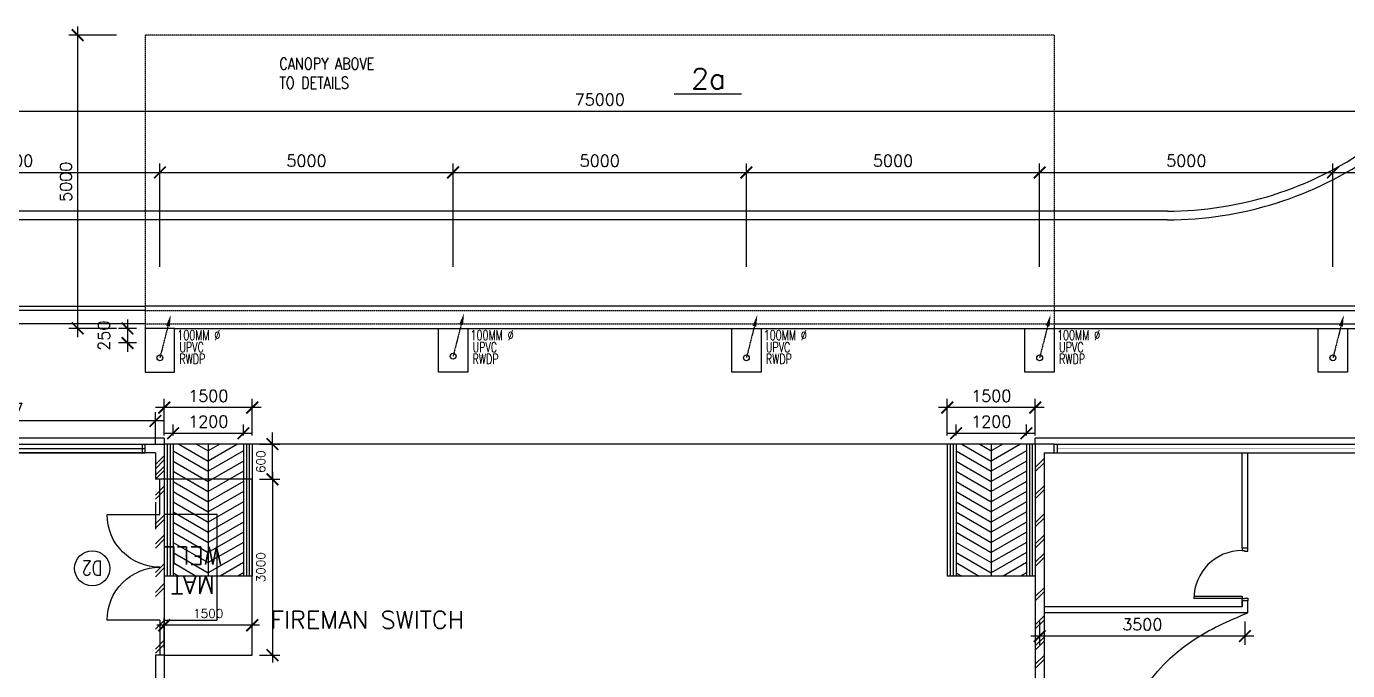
# Model space of a CAD drawing. Header units: feet. Extents: x 1463649 to 2957709, y -1501070 to -681589.
# Drawn here: x 1492942 to 1515467, y -770512 to -759524 of the extents above; entities that cross this region are included whole.
import ezdxf
from ezdxf.enums import TextEntityAlignment as Align

# ---------------------------------------------------------------- set-up
doc = ezdxf.new("R2010")
doc.units = ezdxf.units.FT
doc.header["$LTSCALE"] = 13
doc.header["$MEASUREMENT"] = 0
doc.linetypes.add('HIDDEN', pattern=[0.375, 0.25, -0.125])
doc.layers.get('0').update_dxf_attribs({"linetype": 'CONTINUOUS'})
for name, color, linetype in [('-FF', 240, 'CONTINUOUS'), ('1-ROAD', 1, 'CONTINUOUS'), ('AR1', 7, 'CONTINUOUS'), ('COL', 3, 'CONTINUOUS'), ('DIM', 7, 'CONTINUOUS'), ('DOOR-NO', 1, 'CONTINUOUS'), ('DR', 7, 'CONTINUOUS'), ('DRAIN', 1, 'CONTINUOUS'), ('EX-BWL', 1, 'CONTINUOUS'), ('EX-WDW', 8, 'CONTINUOUS'), ('EXFLOOR', 7, 'CONTINUOUS'), ('FITT', 5, 'CONTINUOUS'), ('grooves', 21, 'CONTINUOUS'), ('H', 1, 'CONTINUOUS'), ('hatch', 7, 'CONTINUOUS'), ('LINE', 7, 'CONTINUOUS'), ('NEUFLOOR', 7, 'CONTINUOUS'), ('NEUPART', 3, 'CONTINUOUS'), ('partition', 7, 'CONTINUOUS'), ('rail', 1, 'CONTINUOUS'), ('RWDP', 145, 'CONTINUOUS'), ('SPEC', 7, 'CONTINUOUS'), ('stair', 7, 'CONTINUOUS'), ('WALL', 2, 'CONTINUOUS'), ('WIN', 5, 'CONTINUOUS')]:
    doc.layers.add(name, color=color, linetype=linetype)
doc.styles.add('R100', font='romans.shx', dxfattribs={"height": 150})
doc.styles.add('R25', font='ROMANS.shx', dxfattribs={"width": 0.6, "height": 250})
doc.styles.add('ROMANS', font='romans')
doc.styles.get("Standard").update_dxf_attribs({"font": 'ROMANS.SHX'})
doc.dimstyles.new('SCALE100', dxfattribs={"dimtxt": 250, "dimasz": 200, "dimexe": 125, "dimexo": 125, "dimgap": 125, "dimtad": 1, "dimdec": 0, "dimzin": 0, "dimdsep": 46, "dimtxsty": 'R100', "dimblk1": 'ARCHTICK', "dimblk2": 'ARCHTICK', "dimsah": 1, "dimcen": 0, "dimdle": 125, "dimclrd": 256, "dimclre": 256, "dimclrt": 1, "dimadec": 0, "dimazin": 0, "dimtfac": 1, "dimtdec": 0, "dimtix": 1, "dimtofl": 0, "dimtmove": 2, "dimatfit": 3, "dimfxl": 1, "dimtolj": 1, "dimtzin": 0, "dimarcsym": 0})
doc.dimstyles.new('STANDARD$0', dxfattribs={"dimscale": 0, "dimtxt": 8, "dimasz": 6, "dimexe": 1, "dimexo": 1, "dimgap": 3, "dimtad": 1, "dimdec": 0, "dimlfac": -1, "dimrnd": 1, "dimzin": 0, "dimdsep": 46, "dimtxsty": 'Standard', "dimcen": 0, "dimclrd": 5, "dimclre": 250, "dimadec": 0, "dimazin": 0, "dimtfac": 1, "dimtdec": 4, "dimtofl": 0, "dimtmove": 0, "dimatfit": 3, "dimfxl": 1, "dimtolj": 1, "dimtzin": 0, "dimarcsym": 0})

# ---------------------------------------------------------------- blocks, each defined once
blk = doc.blocks.new('_ARCHTICK')
at = {"color": 0, "linetype": 'ByBlock', "const_width": 0.15}
blk.add_lwpolyline([(-0.5, -0.5), (0.5, 0.5)], dxfattribs=at)
blk = doc.blocks.new('*D93')
at = {"layer": 'DIM', "color": 7, "lineweight": -2, "transparency": 16777216}
for p, q in [((1490067, -762015), (1495367, -762015)), ((1490217, -763626), (1490217, -761865)), ((1495217, -763626), (1495217, -761865))]:
    blk.add_line(p, q, dxfattribs=at)
at = {"layer": 'DIM', "color": 7, "lineweight": -2, "transparency": 16777216, "xscale": 200, "yscale": 200, "zscale": 200, "rotation": 180}
blk.add_blockref('_ARCHTICK', (1490217, -762015), dxfattribs=at)
at = {"layer": 'DIM', "color": 7, "lineweight": -2, "transparency": 16777216, "xscale": 200, "yscale": 200, "zscale": 200}
blk.add_blockref('_ARCHTICK', (1495217, -762015), dxfattribs=at)
at = {"layer": 'DIM', "color": 7, "transparency": 16777216, "insert": (1492717, -761815), "char_height": 200, "attachment_point": 5, "style": 'ROMANS'}
blk.add_mtext('\\A1;5000', dxfattribs=at)
blk = doc.blocks.new('*D94')
at = {"layer": 'DIM', "color": 7, "lineweight": -2, "transparency": 16777216}
for p, q in [((1495067, -762015), (1500367, -762015)), ((1495217, -763626), (1495217, -761865)), ((1500217, -763626), (1500217, -761865))]:
    blk.add_line(p, q, dxfattribs=at)
at = {"layer": 'DIM', "color": 7, "lineweight": -2, "transparency": 16777216, "xscale": 200, "yscale": 200, "zscale": 200, "rotation": 180}
blk.add_blockref('_ARCHTICK', (1495217, -762015), dxfattribs=at)
at = {"layer": 'DIM', "color": 7, "lineweight": -2, "transparency": 16777216, "xscale": 200, "yscale": 200, "zscale": 200}
blk.add_blockref('_ARCHTICK', (1500217, -762015), dxfattribs=at)
at = {"layer": 'DIM', "color": 7, "transparency": 16777216, "insert": (1497717, -761815), "char_height": 200, "attachment_point": 5, "style": 'ROMANS'}
blk.add_mtext('\\A1;5000', dxfattribs=at)
blk = doc.blocks.new('*D95')
at = {"layer": 'DIM', "color": 7, "lineweight": -2, "transparency": 16777216}
for p, q in [((1500067, -762015), (1505367, -762015)), ((1500217, -763626), (1500217, -761865)), ((1505217, -763626), (1505217, -761865))]:
    blk.add_line(p, q, dxfattribs=at)
at = {"layer": 'DIM', "color": 7, "lineweight": -2, "transparency": 16777216, "xscale": 200, "yscale": 200, "zscale": 200, "rotation": 180}
blk.add_blockref('_ARCHTICK', (1500217, -762015), dxfattribs=at)
at = {"layer": 'DIM', "color": 7, "lineweight": -2, "transparency": 16777216, "xscale": 200, "yscale": 200, "zscale": 200}
blk.add_blockref('_ARCHTICK', (1505217, -762015), dxfattribs=at)
at = {"layer": 'DIM', "color": 7, "transparency": 16777216, "insert": (1502717, -761815), "char_height": 200, "attachment_point": 5, "style": 'ROMANS'}
blk.add_mtext('\\A1;5000', dxfattribs=at)
blk = doc.blocks.new('*D96')
at = {"layer": 'DIM', "color": 7, "lineweight": -2, "transparency": 16777216}
for p, q in [((1505067, -762015), (1510367, -762015)), ((1505217, -763626), (1505217, -761865)), ((1510217, -763626), (1510217, -761865))]:
    blk.add_line(p, q, dxfattribs=at)
at = {"layer": 'DIM', "color": 7, "lineweight": -2, "transparency": 16777216, "xscale": 200, "yscale": 200, "zscale": 200, "rotation": 180}
blk.add_blockref('_ARCHTICK', (1505217, -762015), dxfattribs=at)
at = {"layer": 'DIM', "color": 7, "lineweight": -2, "transparency": 16777216, "xscale": 200, "yscale": 200, "zscale": 200}
blk.add_blockref('_ARCHTICK', (1510217, -762015), dxfattribs=at)
at = {"layer": 'DIM', "color": 7, "transparency": 16777216, "insert": (1507717, -761815), "char_height": 200, "attachment_point": 5, "style": 'ROMANS'}
blk.add_mtext('\\A1;5000', dxfattribs=at)
blk = doc.blocks.new('*D97')
at = {"layer": 'DIM', "color": 7, "lineweight": -2, "transparency": 16777216}
for p, q in [((1510067, -762015), (1515367, -762015)), ((1510217, -763626), (1510217, -761865)), ((1515217, -763626), (1515217, -761865))]:
    blk.add_line(p, q, dxfattribs=at)
at = {"layer": 'DIM', "color": 7, "lineweight": -2, "transparency": 16777216, "xscale": 200, "yscale": 200, "zscale": 200, "rotation": 180}
blk.add_blockref('_ARCHTICK', (1510217, -762015), dxfattribs=at)
at = {"layer": 'DIM', "color": 7, "lineweight": -2, "transparency": 16777216, "xscale": 200, "yscale": 200, "zscale": 200}
blk.add_blockref('_ARCHTICK', (1515217, -762015), dxfattribs=at)
at = {"layer": 'DIM', "color": 7, "transparency": 16777216, "insert": (1512717, -761815), "char_height": 200, "attachment_point": 5, "style": 'ROMANS'}
blk.add_mtext('\\A1;5000', dxfattribs=at)
blk = doc.blocks.new('*D98')
at = {"layer": 'DIM', "color": 7, "lineweight": -2, "transparency": 16777216}
for p, q in [((1515067, -762015), (1520367, -762015)), ((1515217, -763626), (1515217, -761865)), ((1520217, -763626), (1520217, -761865))]:
    blk.add_line(p, q, dxfattribs=at)
at = {"layer": 'DIM', "color": 7, "lineweight": -2, "transparency": 16777216, "xscale": 200, "yscale": 200, "zscale": 200, "rotation": 180}
blk.add_blockref('_ARCHTICK', (1515217, -762015), dxfattribs=at)
at = {"layer": 'DIM', "color": 7, "lineweight": -2, "transparency": 16777216, "xscale": 200, "yscale": 200, "zscale": 200}
blk.add_blockref('_ARCHTICK', (1520217, -762015), dxfattribs=at)
at = {"layer": 'DIM', "color": 7, "transparency": 16777216, "insert": (1517717, -761815), "char_height": 200, "attachment_point": 5, "style": 'ROMANS'}
blk.add_mtext('\\A1;5000', dxfattribs=at)
blk = doc.blocks.new('*D103')
at = {"layer": 'DIM', "color": 7, "lineweight": -2, "transparency": 16777216}
for p, q in [((1465217, -763560), (1465217, -760822)), ((1540217, -763560), (1540217, -760822)), ((1465067, -760972), (1540367, -760972))]:
    blk.add_line(p, q, dxfattribs=at)
at = {"layer": 'DIM', "color": 7, "lineweight": -2, "transparency": 16777216, "xscale": 200, "yscale": 200, "zscale": 200, "rotation": 180}
blk.add_blockref('_ARCHTICK', (1465217, -760972), dxfattribs=at)
at = {"layer": 'DIM', "color": 7, "lineweight": -2, "transparency": 16777216, "xscale": 200, "yscale": 200, "zscale": 200}
blk.add_blockref('_ARCHTICK', (1540217, -760972), dxfattribs=at)
at = {"layer": 'DIM', "color": 7, "transparency": 16777216, "insert": (1502717, -760772), "char_height": 200, "attachment_point": 5, "style": 'ROMANS'}
blk.add_mtext('\\A1;75000', dxfattribs=at)
blk = doc.blocks.new('*D241')
at = {"layer": 'DIM', "color": 7, "linetype": 'Continuous', "lineweight": -2, "transparency": 16777216}
for p, q in [((1494817, -764674), (1494514, -764674)), ((1494664, -764524), (1494664, -765074)), ((1494817, -764924), (1494514, -764924))]:
    blk.add_line(p, q, dxfattribs=at)
at = {"layer": 'DIM', "color": 7, "linetype": 'Continuous', "lineweight": -2, "transparency": 16777216, "xscale": 200, "yscale": 200, "zscale": 200}
for p, rotation in [((1494664, -764674), 90), ((1494664, -764924), 270)]:
    blk.add_blockref('_ARCHTICK', p, dxfattribs=dict(at, rotation=rotation))
at = {"layer": 'DIM', "color": 7, "linetype": 'Continuous', "transparency": 16777216, "insert": (1494264, -764799), "char_height": 200, "attachment_point": 5, "rotation": 90, "style": 'ROMANS'}
blk.add_mtext('\\A1;250', dxfattribs=at)
blk = doc.blocks.new('*D242')
at = {"layer": 'DIM', "color": 7, "linetype": 'Continuous', "lineweight": -2, "transparency": 16777216}
for p, q in [((1493815, -759524), (1493815, -764824)), ((1494479, -759674), (1493665, -759674)), ((1494479, -764674), (1493665, -764674))]:
    blk.add_line(p, q, dxfattribs=at)
at = {"layer": 'DIM', "color": 7, "linetype": 'Continuous', "lineweight": -2, "transparency": 16777216, "xscale": 200, "yscale": 200, "zscale": 200}
for p, rotation in [((1493815, -759674), 90), ((1493815, -764674), 270)]:
    blk.add_blockref('_ARCHTICK', p, dxfattribs=dict(at, rotation=rotation))
at = {"layer": 'DIM', "color": 7, "linetype": 'Continuous', "transparency": 16777216, "insert": (1493615, -762174), "char_height": 200, "attachment_point": 5, "rotation": 90, "style": 'ROMANS'}
blk.add_mtext('\\A1;5000', dxfattribs=at)
blk = doc.blocks.new('*D282')
at = {"layer": 'DIM', "color": 7, "linetype": 'Continuous', "lineweight": -2, "transparency": 16777216}
for p, q in [((1510292, -766026), (1508492, -766026)), ((1508642, -766499), (1508642, -765876)), ((1510142, -766499), (1510142, -765876))]:
    blk.add_line(p, q, dxfattribs=at)
at = {"layer": 'DIM', "color": 7, "linetype": 'Continuous', "lineweight": -2, "transparency": 16777216, "xscale": 200, "yscale": 200, "zscale": 200, "rotation": 180}
blk.add_blockref('_ARCHTICK', (1508642, -766026), dxfattribs=at)
at = {"layer": 'DIM', "color": 7, "linetype": 'Continuous', "lineweight": -2, "transparency": 16777216, "xscale": 200, "yscale": 200, "zscale": 200}
blk.add_blockref('_ARCHTICK', (1510142, -766026), dxfattribs=at)
at = {"layer": 'DIM', "color": 7, "linetype": 'Continuous', "transparency": 16777216, "insert": (1509392, -765826), "char_height": 200, "attachment_point": 5, "style": 'ROMANS'}
blk.add_mtext('\\A1;1500', dxfattribs=at)
blk = doc.blocks.new('*D632')
at = {"layer": 'FITT', "color": 7, "linetype": 'Continuous', "lineweight": -2, "transparency": 16777216}
for p, q in [((1508642, -766464), (1510142, -766464)), ((1508792, -766499), (1508792, -766314)), ((1509992, -766499), (1509992, -766314))]:
    blk.add_line(p, q, dxfattribs=at)
at = {"layer": 'FITT', "color": 7, "linetype": 'Continuous', "lineweight": -2, "transparency": 16777216, "xscale": 200, "yscale": 200, "zscale": 200, "rotation": 180}
blk.add_blockref('_ARCHTICK', (1508792, -766464), dxfattribs=at)
at = {"layer": 'FITT', "color": 7, "linetype": 'Continuous', "lineweight": -2, "transparency": 16777216, "xscale": 200, "yscale": 200, "zscale": 200}
blk.add_blockref('_ARCHTICK', (1509992, -766464), dxfattribs=at)
at = {"layer": 'FITT', "color": 7, "linetype": 'Continuous', "transparency": 16777216, "insert": (1509392, -766264), "char_height": 200, "attachment_point": 5, "style": 'ROMANS'}
blk.add_mtext('\\A1;1200', dxfattribs=at)
blk = doc.blocks.new('*D633')
at = {"layer": 'DIM', "color": 7, "linetype": 'Continuous', "lineweight": -2, "transparency": 16777216}
for p, q in [((1496942, -766026), (1495142, -766026)), ((1495292, -766499), (1495292, -765876)), ((1496792, -766499), (1496792, -765876))]:
    blk.add_line(p, q, dxfattribs=at)
at = {"layer": 'DIM', "color": 7, "linetype": 'Continuous', "lineweight": -2, "transparency": 16777216, "xscale": 200, "yscale": 200, "zscale": 200, "rotation": 180}
blk.add_blockref('_ARCHTICK', (1495292, -766026), dxfattribs=at)
at = {"layer": 'DIM', "color": 7, "linetype": 'Continuous', "lineweight": -2, "transparency": 16777216, "xscale": 200, "yscale": 200, "zscale": 200}
blk.add_blockref('_ARCHTICK', (1496792, -766026), dxfattribs=at)
at = {"layer": 'DIM', "color": 7, "linetype": 'Continuous', "transparency": 16777216, "insert": (1496042, -765826), "char_height": 200, "attachment_point": 5, "style": 'ROMANS'}
blk.add_mtext('\\A1;1500', dxfattribs=at)
blk = doc.blocks.new('*D634')
at = {"layer": 'FITT', "color": 7, "linetype": 'Continuous', "lineweight": -2, "transparency": 16777216}
for p, q in [((1495292, -766464), (1496792, -766464)), ((1495442, -766499), (1495442, -766314)), ((1496642, -766499), (1496642, -766314))]:
    blk.add_line(p, q, dxfattribs=at)
at = {"layer": 'FITT', "color": 7, "linetype": 'Continuous', "lineweight": -2, "transparency": 16777216, "xscale": 200, "yscale": 200, "zscale": 200, "rotation": 180}
blk.add_blockref('_ARCHTICK', (1495442, -766464), dxfattribs=at)
at = {"layer": 'FITT', "color": 7, "linetype": 'Continuous', "lineweight": -2, "transparency": 16777216, "xscale": 200, "yscale": 200, "zscale": 200}
blk.add_blockref('_ARCHTICK', (1496642, -766464), dxfattribs=at)
at = {"layer": 'FITT', "color": 7, "linetype": 'Continuous', "transparency": 16777216, "insert": (1496042, -766264), "char_height": 200, "attachment_point": 5, "style": 'ROMANS'}
blk.add_mtext('\\A1;1200', dxfattribs=at)
blk = doc.blocks.new('*D677')
at = {"layer": 'WALL', "color": 7, "linetype": 'Continuous', "lineweight": -2, "transparency": 16777216}
for p, q in [((1495292, -766253), (1489805, -766253)), ((1489955, -766649), (1489955, -766103)), ((1495142, -766649), (1495142, -766103))]:
    blk.add_line(p, q, dxfattribs=at)
at = {"layer": 'WALL', "color": 7, "linetype": 'Continuous', "lineweight": -2, "transparency": 16777216, "xscale": 200, "yscale": 200, "zscale": 200, "rotation": 180}
blk.add_blockref('_ARCHTICK', (1489955, -766253), dxfattribs=at)
at = {"layer": 'WALL', "color": 7, "linetype": 'Continuous', "lineweight": -2, "transparency": 16777216, "xscale": 200, "yscale": 200, "zscale": 200}
blk.add_blockref('_ARCHTICK', (1495142, -766253), dxfattribs=at)
at = {"layer": 'WALL', "color": 7, "linetype": 'Continuous', "transparency": 16777216, "insert": (1492548, -766053), "char_height": 200, "attachment_point": 5, "style": 'ROMANS'}
blk.add_mtext('\\A1;5187', dxfattribs=at)
blk = doc.blocks.new('*D727')
at = {"layer": 'DIM', "linetype": 'Continuous', "lineweight": -2, "transparency": 16777216}
for p, q in [((1497137, -767124), (1497137, -770374)), ((1496917, -767249), (1497262, -767249)), ((1496917, -770249), (1497262, -770249))]:
    blk.add_line(p, q, dxfattribs=at)
at = {"layer": 'DIM', "linetype": 'Continuous', "lineweight": -2, "transparency": 16777216, "xscale": 200, "yscale": 200, "zscale": 200}
for p, rotation in [((1497137, -767249), 90), ((1497137, -770249), 270)]:
    blk.add_blockref('_ARCHTICK', p, dxfattribs=dict(at, rotation=rotation))
at = {"layer": 'DIM', "color": 1, "linetype": 'Continuous', "transparency": 16777216, "insert": (1496937, -768749), "char_height": 150, "attachment_point": 5, "rotation": 90, "style": 'R100'}
blk.add_mtext('\\A1;3000', dxfattribs=at)
blk = doc.blocks.new('*D728')
at = {"layer": 'DIM', "linetype": 'Continuous', "lineweight": -2, "transparency": 16777216}
for p, q in [((1495292, -770124), (1495292, -769613)), ((1496792, -770124), (1496792, -769613)), ((1496917, -769738), (1495167, -769738))]:
    blk.add_line(p, q, dxfattribs=at)
at = {"layer": 'DIM', "linetype": 'Continuous', "lineweight": -2, "transparency": 16777216, "xscale": 200, "yscale": 200, "zscale": 200}
for p, rotation in [((1495292, -769738), 179.9999999920759), ((1496792, -769738), 359.9999999920759)]:
    blk.add_blockref('_ARCHTICK', p, dxfattribs=dict(at, rotation=rotation))
at = {"layer": 'DIM', "color": 1, "linetype": 'Continuous', "transparency": 16777216, "insert": (1496042, -769538), "char_height": 150, "attachment_point": 5, "rotation": 360, "style": 'R100'}
blk.add_mtext('\\A1;1500', dxfattribs=at)
blk = doc.blocks.new('*D729')
at = {"layer": 'DIM', "linetype": 'Continuous', "lineweight": -2, "transparency": 16777216}
for p, q in [((1497137, -766649), (1497137, -766449)), ((1496917, -766649), (1497262, -766649)), ((1497137, -767249), (1497137, -766649)), ((1496917, -767249), (1497262, -767249)), ((1497137, -767249), (1497137, -767449))]:
    blk.add_line(p, q, dxfattribs=at)
at = {"layer": 'DIM', "linetype": 'Continuous', "lineweight": -2, "transparency": 16777216, "xscale": 200, "yscale": 200, "zscale": 200}
for p, rotation in [((1497137, -766649), 270), ((1497137, -767249), 90)]:
    blk.add_blockref('_ARCHTICK', p, dxfattribs=dict(at, rotation=rotation))
at = {"layer": 'DIM', "color": 1, "linetype": 'Continuous', "transparency": 16777216, "insert": (1496937, -766949), "char_height": 150, "attachment_point": 5, "rotation": 90, "style": 'R100'}
blk.add_mtext('\\A1;600', dxfattribs=at)
blk = doc.blocks.new('d900-1b1')
at = {"layer": 'DR'}
for p, q in [((40, 100), (40, 920)), ((80, 919), (80, 100)), ((0, 0), (0, 100)), ((0, 100), (40, 100)), ((50, 0), (0, 0)), ((80, 100), (40, 100)), ((40, 100), (40, 60)), ((40, 60), (50, 60)), ((50, 60), (50, 0)), ((860, 60), (850, 60)), ((850, 60), (850, 0)), ((850, 0), (900, 0)), ((860, 100), (860, 60)), ((900, 100), (860, 100)), ((900, 0), (900, 100))]:
    blk.add_line(p, q, dxfattribs=at)
blk.add_arc((40, 100), 820, 0, 90, dxfattribs=at)
blk = doc.blocks.new('*D735')
at = {"layer": 'LINE', "color": 7, "linetype": 'Continuous', "lineweight": -2, "transparency": 16777216}
for p, q in [((1510217, -769674), (1510217, -770074)), ((1513717, -769674), (1513717, -770074)), ((1513867, -769924), (1510067, -769924))]:
    blk.add_line(p, q, dxfattribs=at)
at = {"layer": 'LINE', "color": 7, "linetype": 'Continuous', "lineweight": -2, "transparency": 16777216, "xscale": 200, "yscale": 200, "zscale": 200, "rotation": 180}
blk.add_blockref('_ARCHTICK', (1510217, -769924), dxfattribs=at)
at = {"layer": 'LINE', "color": 7, "linetype": 'Continuous', "lineweight": -2, "transparency": 16777216, "xscale": 200, "yscale": 200, "zscale": 200}
blk.add_blockref('_ARCHTICK', (1513717, -769924), dxfattribs=at)
at = {"layer": 'LINE', "color": 7, "linetype": 'Continuous', "transparency": 16777216, "insert": (1511967, -769724), "char_height": 200, "attachment_point": 5, "style": 'ROMANS'}
blk.add_mtext('\\A1;3500', dxfattribs=at)

msp = doc.modelspace()

# ---------------------------------------------------------------- linework, layer by layer
at = {"color": 0}
for p, q in [((1495292.2, -766549.1), (1485217.2, -766549.1)), ((1495292.2, -766549.1), (1485217.2, -766549.1)), ((1495292.2, -766549.1), (1495292.2, -766649.1)), ((1495292.2, -766549.1), (1495292.2, -766649.1)), ((1536392.2, -766549.1), (1510142.2, -766549.1)), ((1510142.2, -766649.1), (1510142.2, -766549.1))]:
    msp.add_line(p, q, dxfattribs=at)
at = {"color": 0, "linetype": 'Continuous', "ltscale": 0.6}
msp.add_line((1495142.2, -767639.5), (1495142.2, -768097.2), dxfattribs=at)
at = {"color": 0, "linetype": 'Continuous'}
msp.add_lwpolyline([(1495292.2, -782499.1), (1469142.2, -782499.1), (1469142.2, -766649.1), (1495292.2, -766649.1)], close=True, dxfattribs=at)
at = {"layer": '1-ROAD', "color": 0}
for p, q in [((1512394.7, -762674.1), (1491157.5, -762674.1)), ((1512394.7, -762824.1), (1491157.5, -762824.1))]:
    msp.add_line(p, q, dxfattribs=at)
for radius in [6000, 6150]:
    msp.add_arc((1512394.7, -756674.1), radius, 270, 305.11341, dxfattribs=at)
at = {"layer": 'COL', "color": 0}
for points in [[(1494967.2, -764674.1), (1494967.2, -765424.1), (1495467.2, -765424.1), (1495467.2, -764674.1)], [(1499967.2, -764674.1), (1500467.2, -764674.1), (1500467.2, -765424.1), (1499967.2, -765424.1)], [(1504967.2, -764674.1), (1505467.2, -764674.1), (1505467.2, -765424.1), (1504967.2, -765424.1)], [(1509967.2, -764674.1), (1510467.2, -764674.1), (1510467.2, -765424.1), (1509967.2, -765424.1)], [(1514967.2, -764674.1), (1515467.2, -764674.1), (1515467.2, -765424.1), (1514967.2, -765424.1)]]:
    msp.add_lwpolyline(points, close=True, dxfattribs=at)
at = {"layer": 'DOOR-NO', "color": 0, "linetype": 'Continuous'}
msp.add_circle((1494063.8, -768766.3), 300, dxfattribs=at)
at = {"layer": 'DR', "color": 0}
for p, q in [((1496792.2, -766649.1), (1495292.2, -766649.1)), ((1495541, -766649.1), (1496042.2, -766938.5)), ((1495844.5, -766651.2), (1496042.2, -766765.3)), ((1496042.2, -766649.1), (1496042.2, -768899.1)), ((1496543.4, -766649.1), (1496042.2, -766938.5)), ((1496239.8, -766651.2), (1496042.2, -766765.3)), ((1510142.2, -766649.1), (1508642.2, -766649.1)), ((1508891, -766649.1), (1509392.2, -766938.5)), ((1509194.5, -766651.2), (1509392.2, -766765.3)), ((1509392.2, -766649.1), (1509392.2, -768899.1)), ((1509893.4, -766649.1), (1509392.2, -766938.5)), ((1509589.8, -766651.2), (1509392.2, -766765.3)), ((1495442.2, -766765.3), (1496042.2, -767111.7)), ((1495442.2, -766938.5), (1496042.2, -767284.9)), ((1496642.2, -766765.3), (1496042.2, -767111.7)), ((1496642.2, -766938.5), (1496042.2, -767284.9)), ((1508792.2, -766765.3), (1509392.2, -767111.7)), ((1508792.2, -766938.5), (1509392.2, -767284.9)), ((1509992.2, -766765.3), (1509392.2, -767111.7)), ((1509992.2, -766938.5), (1509392.2, -767284.9)), ((1495442.2, -767111.7), (1496042.2, -767458.1)), ((1496642.2, -767111.7), (1496042.2, -767458.1)), ((1508792.2, -767111.7), (1509392.2, -767458.1)), ((1509992.2, -767111.7), (1509392.2, -767458.1)), ((1495442.2, -767284.9), (1496042.2, -767631.3)), ((1496642.2, -767284.9), (1496042.2, -767631.3)), ((1508792.2, -767284.9), (1509392.2, -767631.3)), ((1509992.2, -767284.9), (1509392.2, -767631.3)), ((1495442.2, -767458.1), (1496042.2, -767804.5)), ((1495442.2, -767631.3), (1496042.2, -767977.7)), ((1496642.2, -767458.1), (1496042.2, -767804.5)), ((1496642.2, -767631.3), (1496042.2, -767977.7)), ((1508792.2, -767458.1), (1509392.2, -767804.5)), ((1508792.2, -767631.3), (1509392.2, -767977.7)), ((1509992.2, -767458.1), (1509392.2, -767804.5)), ((1509992.2, -767631.3), (1509392.2, -767977.7)), ((1495442.2, -767804.5), (1496042.2, -768150.9)), ((1496642.2, -767804.5), (1496042.2, -768150.9)), ((1508792.2, -767804.5), (1509392.2, -768150.9)), ((1509992.2, -767804.5), (1509392.2, -768150.9)), ((1495442.2, -767977.7), (1496042.2, -768324.1)), ((1496642.2, -767977.7), (1496042.2, -768324.1)), ((1508792.2, -767977.7), (1509392.2, -768324.1)), ((1509992.2, -767977.7), (1509392.2, -768324.1)), ((1495442.2, -768150.9), (1496042.2, -768497.3)), ((1495442.2, -768324.1), (1496042.2, -768670.5)), ((1496642.2, -768150.9), (1496042.2, -768497.3)), ((1496642.2, -768324.1), (1496042.2, -768670.5)), ((1508792.2, -768150.9), (1509392.2, -768497.3)), ((1508792.2, -768324.1), (1509392.2, -768670.5)), ((1509992.2, -768150.9), (1509392.2, -768497.3)), ((1509992.2, -768324.1), (1509392.2, -768670.5)), ((1495442.2, -768497.3), (1496042.2, -768843.7)), ((1496642.2, -768497.3), (1496042.2, -768843.7)), ((1508792.2, -768497.3), (1509392.2, -768843.7)), ((1509992.2, -768497.3), (1509392.2, -768843.7)), ((1495442.2, -768670.5), (1495838.1, -768899.1)), ((1496642.2, -768670.5), (1496246.2, -768899.1)), ((1508792.2, -768670.5), (1509188.1, -768899.1)), ((1509992.2, -768670.5), (1509596.2, -768899.1)), ((1495442.2, -768843.7), (1495538.1, -768899.1)), ((1496642.2, -768843.7), (1496546.2, -768899.1)), ((1508792.2, -768843.7), (1508888.1, -768899.1)), ((1509992.2, -768843.7), (1509896.2, -768899.1))]:
    msp.add_line(p, q, dxfattribs=at)
at = {"layer": 'DRAIN', "color": 0}
for p, q in [((1463837.2, -764294.1), (1494967.2, -764294.1)), ((1494967.2, -764369.1), (1463912.2, -764369.1)), ((1541597.2, -764294.1), (1510467.2, -764294.1)), ((1510467.2, -764369.1), (1541522.2, -764369.1)), ((1494967.2, -764599.1), (1464142.2, -764599.1)), ((1510467.2, -764599.1), (1541292.2, -764599.1)), ((1510467.2, -764674.1), (1541217.2, -764674.1))]:
    msp.add_line(p, q, dxfattribs=at)
at = {"layer": 'DRAIN', "color": 0, "linetype": 'Continuous'}
for p, q in [((1510467.2, -764294.1), (1494967.2, -764294.1)), ((1495467.2, -764674.1), (1509967.2, -764674.1))]:
    msp.add_line(p, q, dxfattribs=at)
at = {"layer": 'DRAIN', "color": 0, "linetype": 'HIDDEN'}
for p, q in [((1494967.2, -764369.1), (1510467.2, -764369.1)), ((1494967.2, -764599.1), (1510467.2, -764599.1))]:
    msp.add_line(p, q, dxfattribs=at)
at = {"layer": 'EX-BWL', "color": 0}
for p, q in [((1494967.2, -766799.1), (1494967.2, -766649.1)), ((1494967.2, -766649.1), (1495292.2, -766649.1)), ((1494967.2, -766799.1), (1494967.2, -766649.1)), ((1495292.2, -766649.1), (1495292.2, -767249.1)), ((1495142.2, -766799.1), (1494967.2, -766799.1)), ((1495142.2, -766799.1), (1495142.2, -767249.1)), ((1495142.2, -770249.1), (1495142.2, -779029.1)), ((1495292.2, -770249.1), (1495292.2, -770849.1))]:
    msp.add_line(p, q, dxfattribs=at)
at = {"layer": 'EX-WDW', "color": 0}
msp.add_line((1484232.2, -766799.1), (1494967.2, -766799.1), dxfattribs=at)
for points in [[(1484232.2, -766649.1), (1484967.2, -766649.1), (1494967.2, -766649.1)], [(1484232.2, -766724.1), (1484967.2, -766724.1), (1494967.2, -766724.1)]]:
    msp.add_lwpolyline(points, dxfattribs=at)
at = {"layer": 'EXFLOOR', "color": 0}
msp.add_line((1508642.2, -766649.1), (1496792.2, -766649.1), dxfattribs=at)
at = {"layer": 'grooves', "color": 0, "linetype": 'HIDDEN'}
for p, q in [((1494967.2, -759674.1), (1494967.2, -764674.1)), ((1510467.2, -759674.1), (1494967.2, -759674.1)), ((1510467.2, -759674.1), (1510467.2, -764674.1))]:
    msp.add_line(p, q, dxfattribs=at)
at = {"layer": 'H', "color": 0}
for p, q in [((1510142.2, -767045.7), (1510292.2, -766895.7)), ((1510142.2, -767116.4), (1510292.2, -766966.4)), ((1495142.2, -767177.8), (1495292.2, -767027.8)), ((1495142.2, -767248.5), (1495292.2, -767098.5)), ((1495142.2, -767516.7), (1495292.2, -767366.7)), ((1510142.2, -767510.2), (1510292.2, -767360.2)), ((1510142.2, -767580.9), (1510292.2, -767430.9)), ((1495142.2, -767587.4), (1495292.2, -767437.4)), ((1495142.2, -768011.1), (1495292.2, -767861.1)), ((1510142.2, -767990), (1510292.2, -767840)), ((1495142.2, -768081.8), (1495292.2, -767931.8)), ((1510142.2, -768060.7), (1510292.2, -767910.7)), ((1495142.2, -768350.1), (1495292.2, -768200.1)), ((1495142.2, -768420.8), (1495292.2, -768270.8)), ((1510142.2, -768350.8), (1510292.2, -768200.8)), ((1510142.2, -768421.5), (1510292.2, -768271.5)), ((1510142.2, -768664.3), (1510292.2, -768514.3)), ((1495142.2, -768839), (1495292.2, -768689)), ((1495142.2, -768909.7), (1495292.2, -768759.7)), ((1510142.2, -768735), (1510292.2, -768585)), ((1495142.2, -769178), (1495292.2, -769028)), ((1495142.2, -769248.7), (1495292.2, -769098.7)), ((1510142.2, -769249.1), (1510292.2, -769099.1)), ((1510142.2, -769319.8), (1510292.2, -769169.8)), ((1495142.2, -769806), (1495292.2, -769656)), ((1510142.2, -769728.9), (1510292.2, -769578.9)), ((1510142.2, -769799.6), (1510292.2, -769649.6)), ((1495142.2, -770145), (1495292.2, -769995)), ((1495142.2, -770215.7), (1495292.2, -770065.7)), ((1510142.2, -770089.8), (1510292.2, -769939.8)), ((1510142.2, -770160.5), (1510292.2, -770010.5)), ((1510142.2, -770403.3), (1510292.2, -770253.3)), ((1510142.2, -770474), (1510292.2, -770324))]:
    msp.add_line(p, q, dxfattribs=at)
at = {"layer": 'hatch', "color": 0}
for p, q in [((1495142.2, -766997.1), (1495292.2, -766847.1)), ((1495142.2, -767067.8), (1495292.2, -766917.8))]:
    msp.add_line(p, q, dxfattribs=at)
at = {"layer": 'NEUFLOOR', "color": 0, "linetype": 'Continuous'}
for points in [[(1495292.2, -770249.1), (1496792.2, -770249.1), (1496792.2, -767249.1), (1495292.2, -767249.1)], [(1495292.2, -769649.1), (1496192.2, -769649.1), (1496192.2, -767849.1), (1495292.2, -767849.1)]]:
    msp.add_lwpolyline(points, close=True, dxfattribs=at)
at = {"layer": 'NEUPART', "color": 0, "linetype": 'Continuous'}
for p, q in [((1496792.2, -766649.1), (1495292.2, -766649.1)), ((1495292.2, -767249.1), (1495142.2, -767249.1)), ((1495217.2, -767849.1), (1495217.2, -767249.1)), ((1495217.2, -769649.1), (1495217.2, -770249.1)), ((1495292.2, -770249.1), (1495142.2, -770249.1))]:
    msp.add_line(p, q, dxfattribs=at)
msp.add_lwpolyline([(1495217.2, -769649.1), (1494317.2, -769649.1, -0.4142136), (1495217.2, -768749.1, -0.4142136), (1494317.2, -767849.1), (1495217.2, -767849.1)], format="xyb", dxfattribs=at)
at = {"layer": 'partition', "color": 0, "linetype": 'Continuous'}
for p, q in [((1503985.4, -760672.4), (1505135.4, -760672.4)), ((1513667.2, -768424.1), (1513667.2, -766799.1)), ((1513767.2, -768424.1), (1513767.2, -766799.1)), ((1513667.2, -769424.1), (1510292.2, -769424.1)), ((1513667.2, -769424.1), (1513667.2, -769324.1)), ((1513767.2, -769524.1), (1513767.2, -769324.1)), ((1513767.2, -769524.1), (1510292.2, -769524.1))]:
    msp.add_line(p, q, dxfattribs=at)
at = {"layer": 'partition', "color": 0}
msp.add_line((1513667.2, -769324.1), (1513667.2, -769424.1), dxfattribs=at)
at = {"layer": 'rail', "color": 0}
for p, q in [((1495342.2, -766649.1), (1495342.2, -768899.1)), ((1495392.2, -766649.1), (1495392.2, -768899.1)), ((1496692.2, -766649.1), (1496692.2, -768899.1)), ((1496742.2, -766649.1), (1496742.2, -768899.1)), ((1508692.2, -766649.1), (1508692.2, -768899.1)), ((1508742.2, -766649.1), (1508742.2, -768899.1)), ((1510042.2, -766649.1), (1510042.2, -768899.1)), ((1510092.2, -766649.1), (1510092.2, -768899.1))]:
    msp.add_line(p, q, dxfattribs=at)
at = {"layer": 'RWDP', "color": 0, "linetype": 'HIDDEN'}
for p, q in [((1495354.1, -764637), (1495217.2, -765176.8)), ((1500354.1, -764609), (1500217.2, -765148.8)), ((1505354.1, -764637), (1505217.2, -765176.8)), ((1510354.1, -764634.3), (1510217.2, -765174.1)), ((1515354.1, -764637), (1515217.2, -765176.8))]:
    msp.add_line(p, q, dxfattribs=at)
at = {"layer": 'RWDP', "color": 0, "linetype": 'Continuous'}
for centre in [(1495217.2, -765176.8), (1500217.2, -765148.8), (1505217.2, -765176.8), (1510217.2, -765176.8), (1515217.2, -765176.8)]:
    msp.add_circle(centre, 50, dxfattribs=at)
at = {"layer": 'RWDP', "color": 0, "linetype": 'HIDDEN'}
for points in [[(1495321.8, -764628.8), (1495386.5, -764645.2), (1495403.3, -764443.2)], [(1500321.8, -764600.8), (1500386.5, -764617.2), (1500403.3, -764415.2)], [(1505321.8, -764628.8), (1505386.5, -764645.2), (1505403.3, -764443.2)], [(1510321.8, -764626.1), (1510386.5, -764642.5), (1510403.3, -764440.4)], [(1515321.8, -764628.8), (1515386.5, -764645.2), (1515403.3, -764443.2)]]:
    msp.add_solid(points, dxfattribs=at)
at = {"layer": 'stair', "color": 0}
for p, q in [((1495292.2, -766649.1), (1495292.2, -768899.1)), ((1495442.2, -766649.1), (1495442.2, -768899.1)), ((1496642.2, -766649.1), (1496642.2, -768899.1)), ((1496792.2, -766649.1), (1496792.2, -768899.1)), ((1508642.2, -766649.1), (1508642.2, -768899.1)), ((1508792.2, -766649.1), (1508792.2, -768899.1)), ((1509992.2, -766649.1), (1509992.2, -768899.1)), ((1510142.2, -766649.1), (1510142.2, -768899.1)), ((1496792.2, -768899.1), (1495292.2, -768899.1)), ((1510142.2, -768899.1), (1508642.2, -768899.1))]:
    msp.add_line(p, q, dxfattribs=at)
at = {"layer": 'WALL', "color": 0}
for p, q in [((1494967.2, -766799.1), (1494967.2, -766649.1)), ((1494967.2, -766649.1), (1495292.2, -766649.1)), ((1494967.2, -766799.1), (1494967.2, -766649.1)), ((1510142.2, -766649.1), (1510142.2, -770849.1)), ((1510467.2, -766649.1), (1510142.2, -766649.1)), ((1510467.2, -766799.1), (1510467.2, -766649.1)), ((1495142.2, -766799.1), (1494967.2, -766799.1)), ((1510292.2, -766799.1), (1510292.2, -776549.1)), ((1510292.2, -766799.1), (1510467.2, -766799.1))]:
    msp.add_line(p, q, dxfattribs=at)
at = {"layer": 'WALL', "color": 0, "linetype": 'Continuous', "end_tangent": (0.251061, 0.9679713)}
msp.add_spline([(1510592.2, -776549.1), (1511491.6, -774574.5), (1511478.5, -772083.4), (1512809.8, -770007.7), (1513767.2, -769524.1)], degree=3, dxfattribs=at)
at = {"layer": 'WIN', "color": 0}
for p, q in [((1494917.2, -766649.1), (1494917.2, -766799.1)), ((1494917.2, -766649.1), (1494917.2, -766799.1)), ((1510467.2, -766649.1), (1535967.2, -766649.1)), ((1510517.2, -766649.1), (1510517.2, -766799.1)), ((1494967.2, -766799.1), (1484967.2, -766799.1)), ((1510467.2, -766799.1), (1535967.2, -766799.1))]:
    msp.add_line(p, q, dxfattribs=at)
msp.add_lwpolyline([(1469467.2, -766649.1), (1484967.2, -766649.1), (1494967.2, -766649.1)], dxfattribs=at)
at = {"layer": 'WIN', "color": 0, "const_width": 10, "flags": 128}
for points in [[(1494917.2, -766724.1), (1484917.2, -766724.1)], [(1535917.2, -766724.1), (1510517.2, -766724.1)]]:
    msp.add_lwpolyline(points, dxfattribs=at)

# ---------------------------------------------------------------- block references
at = {"layer": 'DR', "color": 0, "rotation": 90}
msp.add_blockref('d900-1b1', (1513767.2, -769324.1), dxfattribs=at)

# ---------------------------------------------------------------- texts
at = {"layer": '-FF', "color": 0, "ltscale": 1.3, "style": 'R25'}
msp.add_text('FIREMAN SWITCH', height=300, dxfattribs=at).set_placement((1497102.8, -769795.9))
at = {"layer": 'AR1', "color": 0, "style": 'ROMANS'}
msp.add_text('2a', height=350, dxfattribs=at).set_placement((1504277.9, -760589.2))
at = {"layer": 'DOOR-NO', "color": 0, "linetype": 'Continuous', "style": 'R25', "width": 0.8}
msp.add_text('D2', height=250, rotation=180, dxfattribs=at).set_placement((1494063.8, -768766.3), align=Align.MIDDLE)
at = {"layer": 'NEUFLOOR', "color": 0, "linetype": 'Continuous', "insert": (1496004.7, -769203.1), "char_height": 300, "attachment_point": 1, "rotation": 180, "style": 'ROMANS'}
msp.add_mtext_dynamic_manual_height_columns('\\pxqc;{\\C1;MAT\\PWELL}', width=448.333, gutter_width=2500, heights=[0], dxfattribs=at)
at = {"layer": 'RWDP', "color": 0, "style": 'ROMANS', "width": 0.7}
for s, p in [('100MM %%c', (1495513.8, -764874.6)), ('100MM %%c', (1500513.8, -764874.6)), ('100MM %%c', (1505513.8, -764874.6)), ('100MM %%c', (1510513.8, -764874.6)), ('UPVC ', (1495548.8, -765082.6)), ('UPVC ', (1500548.8, -765082.6)), ('UPVC ', (1505548.8, -765082.6)), ('UPVC ', (1510548.8, -765082.6)), ('RWDP', (1495548.8, -765281.6)), ('RWDP', (1500548.8, -765281.6)), ('RWDP', (1505548.8, -765281.6)), ('RWDP', (1510548.8, -765281.6))]:
    msp.add_text(s, height=170, dxfattribs=at).set_placement(p)
at = {"layer": 'SPEC', "color": 0, "style": 'ROMANS', "width": 0.8}
for s, p in [('CANOPY ABOVE', (1497254.5, -760260.4)), ('TO DETAILS', (1497254.2, -760586.1))]:
    msp.add_text(s, height=200, dxfattribs=at).set_placement(p)

# ---------------------------------------------------------------- dimensions: what is measured, and where the dimension line sits
at = {"layer": 'DIM', "color": 0, "linetype": 'Continuous'}
for base, p1, p2, angle, picture, middle in [((1493814.5, -764674.1), (1494629.2, -759674.1), (1494629.2, -764674.1), 90, '*D242', (1493614.5, -762174.1)), ((1495292.2, -766025.9), (1496792.2, -766649.1), (1495292.2, -766649.1), 180, '*D633', (1496042.2, -765825.9)), ((1508642.2, -766025.9), (1510142.2, -766649.1), (1508642.2, -766649.1), 180, '*D282', (1509392.2, -765825.9))]:
    dim = msp.add_linear_dim(base=base, p1=p1, p2=p2, angle=angle, dimstyle='STANDARD$0', override={"dimscale": 100, "dimtxt": 2, "dimasz": 2, "dimexe": 1.5, "dimexo": 1.5, "dimgap": 1, "dimtxsty": 'ROMANS', "dimblk": 'ARCHTICK', "dimdle": 1.5, "dimclrd": 7, "dimclre": 7, "dimclrt": 7, "dimtdec": 0, "dimtmove": 2}, dxfattribs=at)
    dim.commit()
    dim.dimension.update_dxf_attribs({"geometry": picture, "text_midpoint": middle})
at = {"layer": 'DIM', "color": 0}
for p1, p2, distance, picture, middle in [((1465217.2, -763710.3), (1540217.2, -763710.3), 2738.2, '*D103', (1502717.2, -760772.1)), ((1490217.2, -763776.1), (1495217.2, -763776.1), 1761, '*D93', (1492717.2, -761815.1)), ((1495217.2, -763776.1), (1500217.2, -763776.1), 1761, '*D94', (1497717.2, -761815.1)), ((1500217.2, -763776.1), (1505217.2, -763776.1), 1761, '*D95', (1502717.2, -761815.1)), ((1505217.2, -763776.1), (1510217.2, -763776.1), 1761, '*D96', (1507717.2, -761815.1)), ((1510217.2, -763776.1), (1515217.2, -763776.1), 1761, '*D97', (1512717.2, -761815.1)), ((1515217.2, -763776.1), (1520217.2, -763776.1), 1761, '*D98', (1517717.2, -761815.1))]:
    dim = msp.add_aligned_dim(p1=p1, p2=p2, distance=distance, dimstyle='STANDARD$0', override={"dimscale": 100, "dimtxt": 2, "dimasz": 2, "dimexe": 1.5, "dimexo": 1.5, "dimgap": 1, "dimtxsty": 'ROMANS', "dimblk": 'ARCHTICK', "dimdle": 1.5, "dimclrd": 7, "dimclre": 7, "dimclrt": 7, "dimtdec": 0, "dimtmove": 2}, dxfattribs=at)
    dim.commit()
    dim.dimension.update_dxf_attribs({"geometry": picture, "text_midpoint": middle})
at = {"layer": 'DIM', "color": 0, "linetype": 'Continuous'}
for p1, p2, distance, dimstyle, override, picture, middle in [((1494967.2, -764674.1), (1494967.2, -764924.1), -303.7, 'STANDARD$0', {"dimscale": 100, "dimtxt": 2, "dimasz": 2, "dimexe": 1.5, "dimexo": 1.5, "dimgap": 1, "dimtxsty": 'ROMANS', "dimblk": 'ARCHTICK', "dimdle": 1.5, "dimclrd": 7, "dimclre": 7, "dimclrt": 7, "dimtdec": 0, "dimtmove": 2}, '*D241', (1494263.5, -764799.1)), ((1496792.2, -767249.1), (1496792.2, -766649.1), -344.7, 'SCALE100', {"dimtofl": 1}, '*D729', (1496936.9, -766949.1))]:
    dim = msp.add_aligned_dim(p1=p1, p2=p2, distance=distance, dimstyle=dimstyle, override=override, dxfattribs=at)
    dim.commit()
    dim.dimension.update_dxf_attribs({"geometry": picture, "text_midpoint": middle})
for p1, p2, distance, picture, middle in [((1496792.2, -767249.1), (1496792.2, -770249.1), 344.7, '*D727', (1496936.9, -768749.1)), ((1496792.2, -770249.1), (1495292.2, -770249.1), -511, '*D728', (1496042.2, -769538.1))]:
    dim = msp.add_aligned_dim(p1=p1, p2=p2, distance=distance, dimstyle='SCALE100', dxfattribs=at)
    dim.commit()
    dim.dimension.update_dxf_attribs({"geometry": picture, "text_midpoint": middle})
at = {"layer": 'FITT', "color": 0, "linetype": 'Continuous'}
for base, p1, p2, picture, middle in [((1496642.2, -766464.4), (1495442.2, -766649.1), (1496642.2, -766649.1), '*D634', (1496042.2, -766264.4)), ((1509992.2, -766464.4), (1508792.2, -766649.1), (1509992.2, -766649.1), '*D632', (1509392.2, -766264.4))]:
    dim = msp.add_linear_dim(base=base, p1=p1, p2=p2, dimstyle='STANDARD$0', override={"dimscale": 100, "dimtxt": 2, "dimasz": 2, "dimexe": 1.5, "dimexo": 1.5, "dimgap": 1, "dimtxsty": 'ROMANS', "dimblk": 'ARCHTICK', "dimdle": 1.5, "dimclrd": 7, "dimclre": 7, "dimclrt": 7, "dimtdec": 0, "dimtmove": 2}, dxfattribs=at)
    dim.commit()
    dim.dimension.update_dxf_attribs({"geometry": picture, "text_midpoint": middle})
at = {"layer": 'LINE', "color": 0, "linetype": 'Continuous'}
dim = msp.add_linear_dim(base=(1510217.2, -769924.3), p1=(1513717.2, -769524.1), p2=(1510217.2, -769524.1), dimstyle='STANDARD$0', override={"dimscale": 100, "dimtxt": 2, "dimasz": 2, "dimexe": 1.5, "dimexo": 1.5, "dimgap": 1, "dimtxsty": 'ROMANS', "dimblk": 'ARCHTICK', "dimdle": 1.5, "dimclrd": 7, "dimclre": 7, "dimclrt": 7, "dimtdec": 0, "dimtmove": 2}, dxfattribs=at)
dim.commit()
dim.dimension.update_dxf_attribs({"geometry": '*D735', "text_midpoint": (1511967.2, -769724.3)})
at = {"layer": 'WALL', "color": 0, "linetype": 'Continuous'}
dim = msp.add_linear_dim(base=(1489954.6725578, -766253), p1=(1495142.1725566, -766799.1036961), p2=(1489954.6725578, -766799.1036943), dimstyle='STANDARD$0', override={"dimscale": 100, "dimtxt": 2, "dimasz": 2, "dimexe": 1.5, "dimexo": 1.5, "dimgap": 1, "dimtxsty": 'ROMANS', "dimblk": 'ARCHTICK', "dimdle": 1.5, "dimclrd": 7, "dimclre": 7, "dimclrt": 7, "dimtdec": 0, "dimtmove": 2}, dxfattribs=at)
dim.commit()
dim.dimension.update_dxf_attribs({"geometry": '*D677', "text_midpoint": (1492548.4225572, -766053)})

doc.saveas('drawing.dxf')
